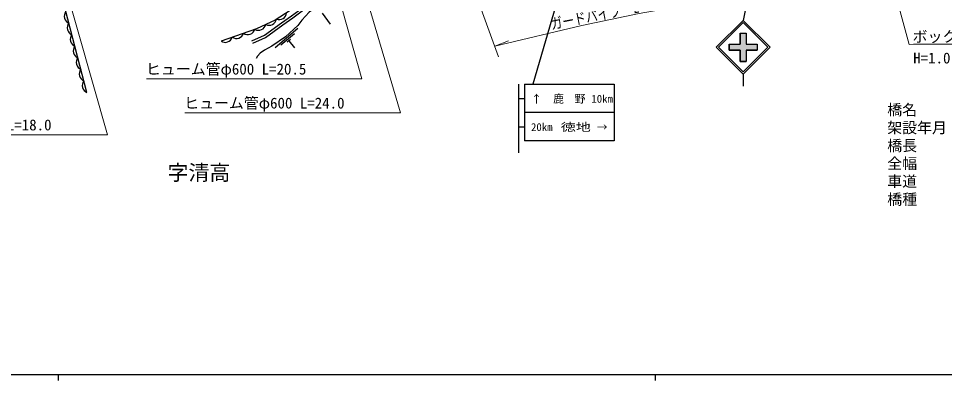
# Model space of a CAD drawing. Units: millimetres at full size, sheet at 1:1000; details may follow other scales. Extents: x 40000 to 680000, y 20000 to 380000.
# Drawn here: x 161360 to 316467, y 204000 to 264738 of the extents above; entities that cross this region are included whole.
import ezdxf
from ezdxf.enums import TextEntityAlignment as Align

# ---------------------------------------------------------------- set-up
doc = ezdxf.new("R2010")
doc.units = ezdxf.units.MM
doc.header["$LTSCALE"] = 1000
for name, color, linetype, lineweight in [('M-BGD', 7, 'Continuous', 25), ('M-BMK-HTXT', 7, 'Continuous', 13), ('M-STR-HTXT', 7, 'Continuous', 13), ('M-STR-STRC', 7, 'Continuous', 25), ('M-TTL-BAND', 7, 'Continuous', 25)]:
    doc.layers.add(name, color=color, linetype=linetype, lineweight=lineweight)
doc.styles.add('ＭＳ ゴシック', font='')
doc.styles.get('ＭＳ ゴシック').set_extended_font_data('MS Gothic')

msp = doc.modelspace()

# ---------------------------------------------------------------- hatches: boundary and pattern name
at = {"layer": 'M-STR-STRC'}
msp.add_hatch(color=256, dxfattribs=at).paths.add_polyline_path([(282242, 259409), (282241, 257549), (283241, 257549), (283242, 259409), (285101, 259409), (285101, 260409), (283242, 260409), (283242, 262269), (282242, 262269), (282242, 260409), (280381, 260409), (280381, 259409)])

# ---------------------------------------------------------------- linework, layer by layer
at = {"layer": 'M-BGD'}
for p, q in [((212222, 265619), (213561, 263811)), ((208164, 263058), (204335, 259842)), ((207591, 262185), (205294, 260256)), ((206904, 261216), (206368, 260765)), ((206636, 260990), (207600, 259842))]:
    msp.add_line(p, q, dxfattribs=at)
for points in [[(209897, 285144), (212632, 284929), (213148, 282217), (215140, 274646), (215174, 271853), (217046, 269334), (217939, 268458), (215014, 268281), (212763, 267632), (210074, 265775), (208804, 264454), (208168, 263546), (206057, 261680), (203804, 260106), (202575, 259414), (201830, 258905), (201375, 258438), (201141, 258045)], [(172810, 252338), (167639, 272204), (167860, 274261)], [(214103, 271516), (212798, 270307), (210249, 268491), (208544, 267245), (206848, 266082), (204332, 264476), (201235, 263015), (195284, 260941)], [(200428, 260967), (202543, 261915), (205399, 263984), (207069, 265183), (209537, 266989), (211414, 268499), (214280, 270887)], [(200592, 260602), (202745, 261567), (205633, 263659), (207304, 264859), (209780, 266672), (211667, 268189), (214399, 270465)]]:
    msp.add_lwpolyline(points, dxfattribs=at)
for centre, start, end in [((170261, 265107), 141.45943, 247.71964), ((205002, 265793), 249.42674, 355.68695), ((170765, 263172), 141.45943, 247.71964), ((201550, 264010), 241.22049, 347.4807), ((203334, 264853), 243.12209, 349.3823), ((197870, 262636), 236.07847, 342.33867), ((199758, 263294), 236.07847, 342.33867), ((171268, 261236), 141.45943, 247.71964), ((195981, 261978), 236.07847, 342.33867), ((171772, 259301), 141.45943, 247.71964), ((172276, 257365), 141.45943, 247.71964), ((172780, 255430), 141.45943, 247.71964), ((173283, 253494), 141.45943, 247.71964)]:
    msp.add_arc(centre, 1250, start, end, dxfattribs=at)
at = {"layer": 'M-STR-HTXT'}
for p, q in [((232056, 284880), (241789, 258332)), ((241144, 260093), (243431, 260985))]:
    msp.add_line(p, q, dxfattribs=at)
for points in [[(299595, 300606), (310579, 260371), (311288, 260415), (339890, 260415)], [(213491, 289056), (225331, 248889), (189218, 248889)], [(210416, 284614), (218866, 254594), (182817, 254594)], [(166333, 280238), (176253, 245220), (140140, 245220)], [(241144, 260093), (255702, 263541), (265342, 265588), (271397, 266632), (273942, 267181), (282241, 268366)]]:
    msp.add_lwpolyline(points, dxfattribs=at)
at = {"layer": 'M-STR-STRC'}
for p, q in [((290702, 304243), (282741, 264409)), ((261032, 300129), (247508, 253709)), ((278241, 259909), (282741, 264409)), ((278594, 259909), (282741, 264056)), ((287241, 259909), (282741, 264409)), ((286888, 259909), (282741, 264056)), ((282242, 262269), (283242, 262269)), ((282242, 262269), (282242, 260409)), ((283242, 262269), (283242, 260409)), ((278241, 259909), (282741, 255409)), ((278594, 259909), (282741, 255762)), ((280381, 260409), (282242, 260409)), ((280381, 260409), (280381, 259409)), ((280381, 259409), (282242, 259409)), ((282242, 259409), (282241, 257549)), ((282741, 255762), (286888, 259909)), ((282741, 255409), (287241, 259909)), ((283242, 259409), (283241, 257549)), ((283242, 260409), (285101, 260409)), ((283242, 259409), (285101, 259409)), ((285101, 260409), (285101, 259409)), ((282241, 257549), (283241, 257549)), ((282741, 255409), (282741, 253409)), ((245124, 253709), (245124, 242209)), ((246124, 253709), (261124, 253709)), ((246124, 253709), (246124, 244209)), ((261124, 253709), (261124, 244209)), ((245124, 251334), (246124, 251334)), ((261124, 248959), (246124, 248959)), ((245124, 246584), (246124, 246584)), ((261124, 244209), (246124, 244209))]:
    msp.add_line(p, q, dxfattribs=at)
msp.add_lwpolyline([(280381, 260409), (282242, 260409), (282242, 262269), (283242, 262269), (283242, 260409), (285101, 260409), (285101, 259409), (283242, 259409), (283241, 257549), (282241, 257549), (282242, 259409), (280381, 259409)], close=True, dxfattribs=at)
at = {"layer": 'M-TTL-BAND'}
for p, q in [((40000, 205000), (579000, 205000)), ((168000, 205000), (168000, 204000)), ((268000, 205000), (268000, 204000))]:
    msp.add_line(p, q, dxfattribs=at)

# ---------------------------------------------------------------- texts
at = {"layer": 'M-BMK-HTXT', "style": 'ＭＳ ゴシック'}
msp.add_text('字清高', height=2566, dxfattribs=at).set_placement((191578, 238875), align=Align.MIDDLE_CENTER)
at = {"layer": 'M-STR-HTXT', "style": 'ＭＳ ゴシック', "width": 0.8}
msp.add_text('ガードパイプ\u3000L=54.0', height=1833, rotation=11.142, dxfattribs=at).set_placement((260582, 264258), align=Align.BOTTOM_CENTER)
at = {"layer": 'M-STR-HTXT', "style": 'ＭＳ ゴシック'}
for s, p in [('ボックスカルバート', (311120, 261694)), ('H=1.0 W=1.0 L=30.0', (311235, 258106))]:
    msp.add_text(s, height=1833, dxfattribs=at).set_placement(p, align=Align.MIDDLE_LEFT)
for s, p in [('ヒューム管φ600 L=20.5', (209569, 254786)), ('ヒューム管φ600 L=24.0', (215969, 249081)), ('ヒューム管φ300 L=18.0', (166891, 245413))]:
    msp.add_text(s, height=1833, dxfattribs=at).set_placement(p, align=Align.BOTTOM_RIGHT)
for s, p in [('橋名', (306882, 247947)), ('架設年月', (306882, 244947)), ('橋長', (306882, 241947)), ('全幅', (306882, 238947)), ('車道', (306882, 235947)), ('橋種', (306882, 232947))]:
    msp.add_text(s, height=1833, dxfattribs=at).set_placement(p, align=Align.BOTTOM_LEFT)
at = {"layer": 'M-STR-STRC', "style": 'ＭＳ ゴシック'}
for s, p in [('↑', (247224, 250209)), ('鹿\u3000野', (250924, 250209)), ('10km', (257324, 250209)), ('20km', (247209, 245459)), ('→', (258224, 245459))]:
    msp.add_text(s, height=1320, dxfattribs=at).set_placement(p, align=Align.BOTTOM_LEFT)
at = {"layer": 'M-STR-STRC', "style": 'ＭＳ ゴシック', "width": 1.4}
msp.add_text('徳地', height=1320, dxfattribs=at).set_placement((252180, 245459), align=Align.BOTTOM_LEFT)

doc.saveas('drawing.dxf')
